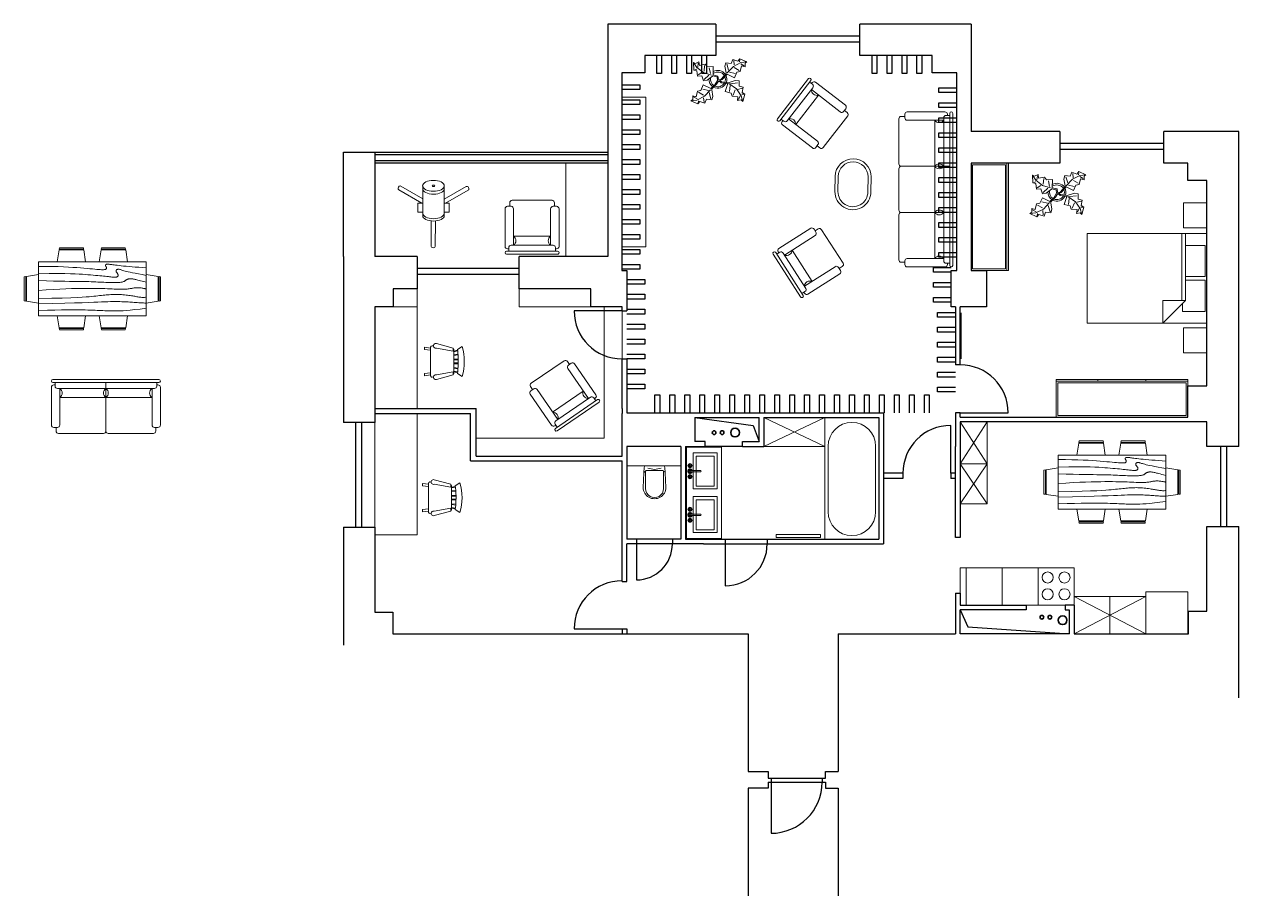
# Model space of a CAD drawing. Header units: inches. Extents: x -1596095 to 1052762, y -907497 to 506843.
# Drawn here: x -271949 to -251667, y -392476 to -377920 of the extents above; entities that cross this region are included whole.
import ezdxf

# ---------------------------------------------------------------- set-up
doc = ezdxf.new("R2010")
doc.units = ezdxf.units.IN
doc.header["$LTSCALE"] = 25
doc.header["$MEASUREMENT"] = 0
for name, color, linetype in [('LAYER_1', 7, 'Continuous'), ('Двери', 7, 'Continuous'), ('Потолки', 154, 'Continuous'), ('Сантехника', 94, 'Continuous')]:
    doc.layers.add(name, color=color, linetype=linetype)
for name, color, linetype, lineweight in [('SANITARI', 7, 'Continuous', 9), ('МЕБЕЛЬ', 5, 'Continuous', 9), ('Размеры', 1, 'Continuous', 9), ('Стены', 7, 'Continuous', 30)]:
    doc.layers.add(name, color=color, linetype=linetype, lineweight=lineweight)
doc.layers.get('Размеры').off()

# ---------------------------------------------------------------- blocks, each defined once
blk = doc.blocks.new('Комплект мебели обеденный - 91 x 183 см')
at = {"linetype": 'Continuous'}
for p, q in [((-22.2343, 26.00059), (-23.4847, 17.99762)), ((-22.2304, 26), (-5.7608, 26)), ((-22, 27.5), (-22.1562, 26.50042)), ((-5.8416, 26.5), (-22.1534, 26.5)), ((-22, 27.5), (-6, 27.5)), ((-5.8437, 26.49966), (-6, 27.5)), ((-4.5152, 17.99762), (-5.7655, 25.99926)), ((5.7657, 26.00059), (4.5153, 17.99762)), ((5.7696, 26), (22.2392, 26)), ((6, 27.5), (5.8438, 26.50042)), ((22.1584, 26.5), (5.8466, 26.5)), ((6, 27.5), (22, 27.5)), ((22.1563, 26.49966), (22, 27.5)), ((23.4848, 17.99762), (22.2345, 25.99926)), ((36, 18), (-36, 18)), ((-36, 18), (-36, -18)), ((36, -18), (36, 18)), ((-45.5, 8), (-44.5004, 8.15617)), ((-44.5, -8.15843), (-44.5, 8.15338)), ((-44.0006, 8.23428), (-35.9976, 9.48474)), ((-44, 8.23041), (-44, -8.23915)), ((44.0006, 8.23428), (35.9976, 9.48474)), ((44, 8.23041), (44, -8.23915)), ((44.5, -8.15843), (44.5, 8.15338)), ((45.5, 8), (44.5005, 8.15617)), ((-45.5, 8), (-45.5, -8)), ((45.5, 8), (45.5, -8)), ((-44.4997, -8.15631), (-45.5, -8)), ((44.4997, -8.15631), (45.5, -8)), ((-35.9976, -9.48476), (-43.9993, -8.2345)), ((35.9976, -9.48476), (43.9993, -8.2345)), ((-36, -18), (36, -18)), ((-22.2343, -26.0006), (-23.4847, -17.99762)), ((-4.5152, -17.99762), (-5.7655, -25.99928)), ((5.7657, -26.0006), (4.5153, -17.99762)), ((23.4848, -17.99762), (22.2345, -25.99928)), ((-22.2304, -26), (-5.7608, -26)), ((-22, -27.5), (-22.1562, -26.50044)), ((-5.8416, -26.5), (-22.1534, -26.5)), ((-22, -27.5), (-6, -27.5)), ((-5.8437, -26.49967), (-6, -27.5)), ((5.7696, -26), (22.2392, -26)), ((6, -27.5), (5.8438, -26.50044)), ((22.1584, -26.5), (5.8466, -26.5)), ((6, -27.5), (22, -27.5)), ((22.1563, -26.49967), (22, -27.5))]:
    blk.add_line(p, q, dxfattribs=at)
for points in [[(-36, 15), (-31.1772, 14.97754), (-26.8079, 14.91406), (-22.8538, 14.81543), (-19.276, 14.6875), (-16.0362, 14.53613), (-13.0957, 14.36718), (-10.4159, 14.18652), (-7.9583, 14), (-5.6904, 13.81315), (-3.6035, 13.63021), (-1.6954, 13.45508), (0.0365, 13.29166), (1.5945, 13.14388), (2.9811, 13.01562), (4.1988, 12.9108), (5.25, 12.83333), (6.1393, 12.78613), (6.8802, 12.76823), (7.4883, 12.77767), (7.9792, 12.8125), (8.3685, 12.87077), (8.6719, 12.95052), (8.9049, 13.0498), (9.0833, 13.16666), (9.2205, 13.29899), (9.3216, 13.44401), (9.3895, 13.59879), (9.4271, 13.76041), (9.4373, 13.92594), (9.4232, 14.09245), (9.3875, 14.257), (9.3333, 14.41666), (9.2638, 14.56917), (9.1836, 14.71484), (9.0975, 14.85465), (9.0104, 14.98958), (8.9272, 15.1206), (8.8529, 15.2487), (8.7922, 15.37483), (8.75, 15.5), (8.7305, 15.62467), (8.7344, 15.74739), (8.7617, 15.86621), (8.8125, 15.97916), (8.8867, 16.08431), (8.9844, 16.17968), (9.1055, 16.26334), (9.25, 16.33333), (9.4189, 16.38802), (9.6172, 16.42708), (9.8506, 16.45052), (10.125, 16.45833), (10.4463, 16.45052), (10.8203, 16.42708), (11.2529, 16.38802), (11.75, 16.33333), (12.3184, 16.26318), (12.9694, 16.17838), (13.7151, 16.07991), (14.5677, 15.96875), (15.5395, 15.84586), (16.6426, 15.71224), (17.8893, 15.56884), (19.2917, 15.41666), (20.859, 15.25667), (22.5879, 15.08984), (24.4721, 14.91715), (26.5052, 14.73958), (28.6809, 14.5581), (30.9929, 14.3737), (33.4347, 14.18733), (36, 14)], [(-36, 10), (-28.9766, 10.14274), (-23.1725, 10.20442), (-18.4241, 10.19775), (-14.5677, 10.13541), (-11.4399, 10.03011), (-8.877, 9.89453), (-6.7154, 9.74137), (-4.7917, 9.58333), (-2.9698, 9.43082), (-1.2246, 9.28515), (0.4415, 9.14534), (2.026, 9.01041), (3.5266, 8.87939), (4.9408, 8.7513), (6.266, 8.62516), (7.5, 8.5), (8.6411, 8.37549), (9.6914, 8.2539), (10.6538, 8.13818), (11.5312, 8.03125), (12.3267, 7.93603), (13.043, 7.85547), (13.6831, 7.79248), (14.25, 7.75), (14.7471, 7.7303), (15.1797, 7.73307), (15.5537, 7.75732), (15.875, 7.80208), (16.1494, 7.86637), (16.3828, 7.94922), (16.5811, 8.04964), (16.75, 8.16666), (16.8944, 8.29915), (17.0143, 8.44531), (17.1089, 8.60319), (17.1771, 8.77083), (17.218, 8.94629), (17.2305, 9.1276), (17.2137, 9.31282), (17.1667, 9.5), (17.0895, 9.6875), (16.987, 9.875), (16.8649, 10.0625), (16.7292, 10.25), (16.5856, 10.4375), (16.4401, 10.625), (16.2985, 10.8125), (16.1667, 11), (16.05, 11.18733), (15.9518, 11.3737), (15.8752, 11.5581), (15.8229, 11.73958), (15.798, 11.91715), (15.8034, 12.08984), (15.842, 12.25667), (15.9167, 12.41666), (16.0295, 12.56836), (16.1784, 12.70833), (16.3605, 12.83268), (16.5729, 12.9375), (16.8127, 13.01888), (17.0768, 13.07291), (17.3625, 13.0957), (17.6667, 13.08333), (17.9894, 13.03312), (18.3418, 12.94726), (18.7382, 12.82918), (19.1927, 12.68229), (19.7195, 12.51001), (20.3327, 12.31575), (21.0465, 12.10294), (21.875, 11.875), (22.8357, 11.63354), (23.959, 11.37304), (25.2786, 11.08618), (26.8282, 10.76562), (28.6414, 10.40405), (30.752, 9.99414), (33.1936, 9.52856), (36, 9)], [(-36, 5.5), (-30.7157, 5.3348), (-26.069, 5.20963), (-21.9946, 5.11767), (-18.4271, 5.05208), (-15.3009, 5.00602), (-12.5508, 4.97265), (-10.1112, 4.94515), (-7.9167, 4.91666), (-5.909, 4.88167), (-4.0586, 4.83984), (-2.3429, 4.79215), (-0.7396, 4.73958), (0.7739, 4.6831), (2.22, 4.6237), (3.6213, 4.56233), (5, 4.5), (6.373, 4.43782), (7.7344, 4.3776), (9.0723, 4.32129), (10.375, 4.27083), (11.6309, 4.22819), (12.8281, 4.19531), (13.9551, 4.17415), (15, 4.16666), (15.954, 4.17448), (16.819, 4.19791), (17.6001, 4.23698), (18.3021, 4.29166), (18.9299, 4.36198), (19.4883, 4.44791), (19.9823, 4.54948), (20.4167, 4.66666), (20.7969, 4.79899), (21.1302, 4.94401), (21.4245, 5.09879), (21.6875, 5.26041), (21.9271, 5.42594), (22.1511, 5.59245), (22.3672, 5.757), (22.5834, 5.91666), (22.8065, 6.06868), (23.0404, 6.21093), (23.2879, 6.34147), (23.5521, 6.45833), (23.8358, 6.55957), (24.142, 6.64323), (24.4735, 6.70735), (24.8334, 6.75), (25.2235, 6.76969), (25.642, 6.76692), (26.0858, 6.74267), (26.5521, 6.69791), (27.0379, 6.63362), (27.5404, 6.55078), (28.0565, 6.45036), (28.5834, 6.33333), (29.1242, 6.19987), (29.7071, 6.04687), (30.3661, 5.87044), (31.1354, 5.66666), (32.0493, 5.43164), (33.142, 5.16146), (34.4475, 4.85221), (36, 4.5)], [(-36, -1), (-30.7915, -0.6591), (-26.0195, -0.38216), (-21.6519, -0.16284), (-17.6563, 0.00521), (-14.0005, 0.12833), (-10.6523, 0.21289), (-7.5796, 0.26522), (-4.75, 0.29166), (-2.134, 0.29793), (0.2878, 0.28711), (2.5317, 0.26163), (4.6146, 0.22396), (6.5529, 0.17651), (8.3633, 0.12174), (10.0623, 0.06209), (11.6667, 0), (13.1899, -0.06201), (14.6341, -0.1211), (15.9982, -0.17432), (17.2813, -0.21875), (18.4823, -0.25147), (19.6003, -0.26953), (20.6343, -0.27002), (21.5834, -0.25), (22.4481, -0.20768), (23.2357, -0.14584), (23.9549, -0.06836), (24.6146, 0.02083), (25.2235, 0.11784), (25.7904, 0.21875), (26.3241, 0.31966), (26.8334, 0.41666), (27.3265, 0.50618), (27.8099, 0.58593), (28.2894, 0.65397), (28.7709, 0.70833), (29.2601, 0.74707), (29.763, 0.76823), (30.2855, 0.76985), (30.8334, 0.75), (31.4088, 0.70784), (31.9994, 0.64713), (32.589, 0.57275), (33.1615, 0.48958), (33.7008, 0.4025), (34.1908, 0.3164), (34.6153, 0.23616), (34.9584, 0.16666), (35.2099, 0.11165), (35.3848, 0.07031), (35.504, 0.04069), (35.5886, 0.02083), (35.6594, 0.00879), (35.7377, 0.0026), (35.8442, 0.00032), (36, 0)], [(-36, -6.5), (-27.1843, -6.31267), (-20.084, -6.1263), (-14.469, -5.9419), (-10.1094, -5.76042), (-6.7752, -5.58285), (-4.2363, -5.41016), (-2.2629, -5.24333), (-0.625, -5.08334), (0.8708, -4.93099), (2.2715, -4.78646), (3.5872, -4.64974), (4.8281, -4.52084), (6.0046, -4.39974), (7.127, -4.28646), (8.2053, -4.18099), (9.25, -4.08334), (10.2705, -3.99382), (11.2734, -3.91407), (12.2647, -3.84603), (13.25, -3.79167), (14.2354, -3.75293), (15.2266, -3.73177), (16.2295, -3.73015), (17.25, -3.75), (18.2912, -3.79248), (19.3451, -3.85547), (20.4009, -3.93604), (21.4479, -4.03125), (22.4754, -4.13819), (23.4727, -4.25391), (24.4289, -4.37549), (25.3334, -4.5), (26.1785, -4.62492), (26.9694, -4.74935), (27.7145, -4.87281), (28.4219, -4.99479), (29.1, -5.11483), (29.7572, -5.23242), (30.4016, -5.34709), (31.0417, -5.45834), (31.6837, -5.56437), (32.3262, -5.65821), (32.9658, -5.73153), (33.599, -5.77604), (34.2224, -5.78345), (34.8327, -5.74545), (35.4264, -5.65373), (36, -5.5)], [(-36, -10), (-26.4022, -9.81299), (-18.4675, -9.62891), (-11.9839, -9.45069), (-6.7396, -9.28125), (-2.5226, -9.12354), (0.8789, -8.98047), (3.6769, -8.85498), (6.0833, -8.75), (8.2767, -8.66765), (10.3021, -8.60677), (12.1712, -8.56543), (13.8958, -8.54167), (15.4876, -8.53353), (16.9583, -8.53907), (18.3197, -8.55632), (19.5834, -8.58334), (20.7616, -8.61841), (21.8685, -8.66081), (22.9188, -8.71004), (23.9271, -8.76563), (24.9081, -8.82707), (25.8763, -8.89388), (26.8465, -8.96558), (27.8334, -9.04167), (28.8474, -9.12118), (29.8828, -9.20117), (30.93, -9.27824), (31.9792, -9.34896), (33.0205, -9.40991), (34.0443, -9.45768), (35.0407, -9.48885), (36, -9.5)], [(-36, -14.5), (-30.0881, -14.33513), (-25.0332, -14.21224), (-20.7312, -14.12647), (-17.0781, -14.07292), (-13.97, -14.04671), (-11.3027, -14.04297), (-8.9724, -14.05681), (-6.875, -14.08334), (-4.9224, -14.11833), (-3.0905, -14.16016), (-1.3709, -14.20785), (0.2448, -14.26042), (1.7647, -14.3169), (3.1973, -14.3763), (4.5507, -14.43767), (5.8333, -14.5), (7.0554, -14.5621), (8.235, -14.62175), (9.3922, -14.67652), (10.5469, -14.72396), (11.7192, -14.76164), (12.929, -14.78711), (14.1965, -14.79794), (15.5417, -14.79167), (16.9933, -14.76424), (18.6152, -14.70508), (20.4804, -14.60197), (22.6615, -14.44271), (25.2312, -14.21509), (28.2624, -13.9069), (31.8277, -13.50594), (36, -13)]]:
    blk.add_lwpolyline(points, dxfattribs=at)
blk = doc.blocks.new('POLTRONANINO')
at = {"layer": 'МЕБЕЛЬ'}
for p, q in [((-373, 860), (-373, 800)), ((-333, 900), (333, 900)), ((373, 860), (373, 800)), ((-450, 130), (-450, 760)), ((-410, 800), (-350, 800)), ((-310, 760), (-310, 150)), ((310, 760), (310, 150)), ((410, 800), (350, 800)), ((450, 130), (450, 760)), ((310, 300), (-310, 300)), ((425, 50), (-425, 50)), ((425, 0), (-425, 0)), ((-410, 90), (-390, 90)), ((-390, 50), (-390, 110)), ((-350, 150), (350, 150)), ((390, 50), (390, 110)), ((410, 90), (390, 90))]:
    blk.add_line(p, q, dxfattribs=at)
for centre, radius, start, end in [((-333, 860), 40, 90, 180), ((333, 860), 40, 0, 90), ((-410, 760), 40, 90, 180), ((-350, 760), 40, 0, 90), ((350, 760), 40, 90, 180), ((410, 760), 40, 0, 90), ((-360, 225), 90.3, 303.855, 56.145), ((360, 225), 90.3, 123.855, 236.145), ((-410, 130), 40, 180, 270), ((-425, 25), 25, 90, 270), ((-350, 110), 40, 90, 180), ((350, 110), 40, 0, 90), ((410, 130), 40, 270, 0), ((425, 25), 25, 270, 90)]:
    blk.add_arc(centre, radius, start, end, dxfattribs=at)
blk = doc.blocks.new('A$C095D140C')
at = {"layer": 'МЕБЕЛЬ', "linetype": 'Continuous'}
for p, q in [((0, 550), (0, 300)), ((50, 550), (50, 300)), ((550, 550), (550, 300)), ((600, 550), (600, 300))]:
    blk.add_line(p, q, dxfattribs=at)
at = {"layer": 'МЕБЕЛЬ'}
for centre, radius, start, end in [((300, 550), 300, 0, 180), ((300, 550), 250, 0, 180), ((300, 300), 300, 180, 0), ((300, 300), 250, 180, 0)]:
    blk.add_arc(centre, radius, start, end, dxfattribs=at)
blk = doc.blocks.new('444')
at = {"layer": 'SANITARI'}
for p, q in [((-60, -142), (-60, 142)), ((-32, 172), (58, 177)), ((0, 0), (-20, 110)), ((-20, -110), (0, 0)), ((20, -140), (20, 140)), ((30, 150), (320, 150)), ((58, 177), (300, 190)), ((-32, -172), (58, -177)), ((30, -150), (320, -150)), ((58, -177), (300, -190))]:
    blk.add_line(p, q, dxfattribs=at)
for centre, radius, start, end in [((-30, 142), 30, 93.1798, 180), ((30, 140), 10, 90, 180), ((60, 147), 30, 93.1798, 173.5317), ((300, 0), 190, 270, 90), ((320, 0), 150, 270, 90), ((-30, -142), 30, 180, 266.8202), ((30, -140), 10, 180, 270), ((60, -147), 30, 186.4683, 266.8202)]:
    blk.add_arc(centre, radius, start, end, dxfattribs=at)
blk = doc.blocks.new('A$C2E6314C3')
at = {"layer": 'МЕБЕЛЬ'}
for p, q in [((0, 1720), (0, 2473)), ((40, 2513), (100, 2513)), ((40, 2513), (100, 2513)), ((100, 2550), (100, 2490)), ((770, 2590), (140, 2590)), ((140, 2450), (750, 2450)), ((140, 2450), (750, 2450)), ((750, 2450), (140, 2450)), ((600, 2450), (600, 140)), ((750, 100), (750, 2490)), ((850, 2530), (790, 2530)), ((810, 2550), (810, 2530)), ((850, 2565), (850, 25)), ((900, 2565), (900, 25)), ((0, 950), (0, 1640)), ((850, 1680), (40, 1680)), ((140, 1680), (750, 1680)), ((0, 870), (0, 117)), ((850, 910), (40, 910)), ((40, 77), (100, 77)), ((100, 40), (100, 100)), ((140, 140), (750, 140)), ((850, 60), (790, 60)), ((810, 40), (810, 60)), ((770, 0), (140, 0))]:
    blk.add_line(p, q, dxfattribs=at)
for centre, radius, start, end in [((40, 2473), 40, 90, 180), ((40, 2473), 40, 90, 180), ((140, 2550), 40, 90, 180), ((140, 2490), 40, 180, 270), ((140, 2490), 40, 180, 270), ((675, 2500), 90.3, 213.855, 326.145), ((790, 2490), 40, 90, 180), ((770, 2550), 40, 0, 90), ((875, 2565), 25, 0, 180), ((40, 1720), 40, 180, 270), ((40, 1640), 40, 90, 180), ((675, 1630), 90.3, 33.855, 146.145), ((675, 1730), 90.3, 213.855, 326.145), ((40, 950), 40, 180, 270), ((40, 870), 40, 90, 180), ((675, 860), 90.3, 33.855, 146.145), ((675, 960), 90.3, 213.855, 326.145), ((40, 117), 40, 180, 270), ((140, 100), 40, 90, 180), ((140, 40), 40, 180, 270), ((675, 90), 90.3, 33.855, 146.145), ((790, 100), 40, 180, 270), ((770, 40), 40, 270, 0), ((875, 25), 25, 180, 0)]:
    blk.add_arc(centre, radius, start, end, dxfattribs=at)
blk = doc.blocks.new('Кровать двуспальная')
at = {"linetype": 'Continuous'}
for p, q in [((0, -80.00003), (0, 0)), ((0, 0), (59.99999, 0)), ((59.99999, 0), (59.99999, -80.00003)), ((7.99999, -1.2), (28.79998, -1.2)), ((7.99999, -14.4), (7.99999, -1.2)), ((28.79998, -1.2), (28.79998, -14.4)), ((31.19999, -1.2), (51.99999, -1.2)), ((31.19999, -14.4), (31.19999, -1.2)), ((51.99999, -1.2), (51.99999, -16.4)), ((0, -14.4), (44.8, -14.4)), ((59.99999, -29.6), (44.8, -14.4)), ((44.8, -14.4), (44.8, -29.6)), ((44.8, -16.8), (0, -16.8)), ((51.99999, -16.4), (46.79936, -16.4)), ((44.8, -29.6), (59.99999, -29.6)), ((59.99999, -80.00003), (0, -80.00003))]:
    blk.add_line(p, q, dxfattribs=at)
blk = doc.blocks.new('Растение')
at = {"linetype": 'Continuous'}
for p, q in [((-16.2005, 11.4774), (-13.9899, 8.1064)), ((-16.2005, 11.4774), (-14.8639, 10.7964)), ((-16.0159, 6.3329), (-16.2005, 11.4774)), ((-14.8639, 10.7964), (-12.6195, 11.8975)), ((-13.3174, 8.325), (-13.0735, 11.0065)), ((-12.6195, 11.8975), (-12.1909, 9.4345)), ((-12.1909, 9.4345), (-8.3829, 10.3)), ((-8.8369, 9.409), (-9.0894, 5.6095)), ((-8.3829, 10.3), (-7.0549, 8.501)), ((-7.0549, 8.501), (-3.0284, 8.6941)), ((-3.0284, 8.6941), (-3.0709, 3.1041)), ((4.6914, 8.8812), (5.3859, 11.2828)), ((4.6914, 8.8812), (5.5014, 4.4831)), ((5.3859, 11.2828), (8.8871, 10.7908)), ((5.9878, 10.4842), (7.1971, 6.3869)), ((10.3916, 8.7942), (6.2847, 4.4028)), ((8.8871, 10.7908), (9.9809, 13.4933)), ((9.9809, 13.4933), (13.3837, 12.301)), ((15.3859, 11.3055), (10.3916, 8.7942)), ((10.5828, 12.6946), (10.8893, 9.7953)), ((13.3837, 12.301), (14.68, 13.9039)), ((14.5816, 13.2037), (14.3848, 11.8033)), ((14.68, 13.9039), (19.3848, 11.8146)), ((15.7909, 9.1065), (14.8995, 5.3044)), ((15.2875, 10.6053), (17.5907, 9.2105)), ((19.3848, 11.8146), (15.3859, 11.3055)), ((18.1925, 8.4119), (15.7909, 9.1065)), ((19.3848, 11.8146), (18.1868, 10.9119)), ((18.1868, 10.9119), (18.1925, 8.4119)), ((-14.0069, 5.8704), (-16.0159, 6.3329)), ((-15.3434, 6.5514), (-13.9984, 6.9884)), ((-13.5868, 2.2894), (-14.0069, 5.8704)), ((-13.9899, 8.1064), (-9.5434, 4.7185)), ((-10.6784, 2.491), (-13.5868, 2.2894)), ((-13.1329, 3.1804), (-10.6614, 4.727)), ((-9.5858, -0.8715), (-10.6784, 2.491)), ((-9.5434, 4.7185), (-4.1917, 2.9888)), ((-9.1318, 0.0195), (-5.9793, 2.9025)), ((-7.1228, -0.443), (-3.5248, 2.2131)), ((-4.8529, 4.012), (-5.7184, 7.82)), ((-3.5248, 2.2131), (-3.3011, 2.4355)), ((-3.3011, 2.4355), (-0.5306, 1.7947)), ((-3.0709, 3.1041), (0.0797, 2.3163)), ((-0.5306, 1.7947), (-0.2255, -0.5527)), ((-0.5306, 1.7947), (-0.5306, 1.7947)), ((0.0797, 2.3163), (0.4866, -0.031)), ((0.4866, -0.031), (2.1141, 0.2298)), ((2.1141, 0.2298), (5.4346, 3.9146)), ((6.1032, 3.6844), (2.8262, -0.031)), ((5.4346, 3.9146), (5.5014, 4.4831)), ((11.1089, 1.1958), (6.1032, 3.6844)), ((7.7005, 4.8881), (11.5025, 3.9967)), ((14.2977, 6.1031), (10.9934, 7.9956)), ((12.7005, 4.8994), (11.1089, 1.1958)), ((14.8995, 5.3044), (12.7005, 4.8994)), ((-14.4141, -11.4699), (-13.5228, -7.6679)), ((-13.5228, -7.6679), (-11.3237, -7.2629)), ((-11.3237, -7.2629), (-9.7321, -3.5593)), ((-6.3237, -7.2516), (-10.1257, -6.3602)), ((-9.7321, -3.5593), (-4.7264, -6.0479)), ((-7.1228, -0.443), (-9.5858, -0.8715)), ((-9.0148, -11.1577), (-4.9047, -6.8122)), ((-2.019, -3.6148), (-4.7264, -6.0479)), ((-4.1246, -6.8466), (-4.0579, -6.2781)), ((-3.3146, -11.2447), (-4.1246, -6.8466)), ((-4.0579, -6.2781), (-0.9375, -3.1608)), ((-2.019, -3.6148), (-0.2255, -0.5527)), ((-0.9375, -3.1608), (0.5883, -0.8135)), ((0.5883, -0.8135), (2.2447, -2.0916)), ((2.8262, -0.031), (1.3003, -0.5527)), ((1.3003, -0.5527), (2.4193, -1.4655)), ((2.2447, -2.0916), (6.7108, -2.6626)), ((2.4193, -1.4655), (6.895, -2.1175)), ((4.943, -7.9659), (6.7108, -2.6626)), ((8.8321, -9.0266), (4.943, -7.9659)), ((11.6605, -0.5413), (6.895, -2.1175)), ((12.3677, -6.1981), (7.219, -2.6772)), ((8.125, -4.0768), (7.7715, -7.9659)), ((8.3544, -2.7453), (13.1973, -2.1704)), ((10.2463, -10.4408), (11.6605, -6.9053)), ((11.6605, -0.5413), (14.1354, -0.8948)), ((15.5496, -10.7943), (12.3677, -6.1981)), ((16.2567, -5.8446), (13.4283, -6.5517)), ((14.1354, -0.8948), (14.1354, -4.4304)), ((14.1354, -4.4304), (16.9638, -5.1375)), ((16.9638, -5.1375), (16.2567, -8.673)), ((-18.008, -14.1781), (-16.8101, -13.2754)), ((-18.008, -14.1781), (-14.0091, -13.669)), ((-13.3032, -16.2674), (-18.008, -14.1781)), ((-16.8157, -10.7754), (-14.4141, -11.4699)), ((-16.8101, -13.2754), (-16.8157, -10.7754)), ((-13.9107, -12.9688), (-16.2139, -11.574)), ((-14.0091, -13.669), (-9.0148, -11.1577)), ((-12.0069, -14.6645), (-13.3032, -16.2674)), ((-13.2048, -15.5672), (-13.008, -14.1668)), ((-12.921, -8.4665), (-9.6166, -10.359)), ((-8.6042, -15.8568), (-12.0069, -14.6645)), ((-9.206, -15.0581), (-9.5126, -12.1588)), ((-7.5103, -13.1543), (-8.6042, -15.8568)), ((-4.0092, -13.6463), (-7.5103, -13.1543)), ((-4.611, -12.8477), (-5.8203, -8.7504)), ((-3.3146, -11.2447), (-4.0092, -13.6463)), ((9.5392, -11.1479), (8.8321, -9.0266)), ((13.4283, -11.5015), (9.5392, -11.1479)), ((13.0748, -13.9763), (13.4283, -11.5015)), ((15.5496, -13.6228), (13.0748, -13.9763)), ((14.8425, -10.7943), (13.7819, -13.2692)), ((16.6103, -14.6834), (15.5496, -10.7943)), ((16.6103, -14.6834), (15.5496, -13.6228)), ((17.3174, -9.7337), (15.9032, -9.7337)), ((16.2567, -8.673), (18.0245, -9.7337)), ((18.0245, -9.7337), (16.6103, -14.6834))]:
    blk.add_line(p, q, dxfattribs=at)
for centre, radius, start, end in [((0.0308, 0.1664), 6, 178.6147, 235.1169), ((0.0308, 0.1664), 5, 168.1647, 238.6725), ((0, 0), 6.1275, 34.37569, 120.1028), ((-0.0601, -0.2075), 5.2461, 33.82192, 124.9414), ((-0.2664, 0.1682), 5.2775, 338.4094, 20.03007), ((-0.098, 0.1364), 6.1288, 341.2017, 26.09184), ((-0.0234, 0.3825), 6.1492, 242.5812, 331.2714), ((-0.1102, 0.4886), 5.2883, 247.3711, 327.472)]:
    blk.add_arc(centre, radius, start, end, dxfattribs=at)
blk = doc.blocks.new('Кресло-качалка')
at = {"linetype": 'Continuous'}
for p, q in [((-9, -7.5), (-12, -18.49999)), ((-8, -4.5), (-10, -1.5)), ((-7, -7.5), (-9, -7.5)), ((-9, -18.49999), (-7, -7.5)), ((-8.23428, -6.99939), (-8.3093, -7.47958)), ((-8.23041, -7), (8.23915, -7)), ((-7.5, -4.5), (-7, -7)), ((-6.5, -7), (-7.02225, -4.43)), ((-4.5, -7), (-4.96674, -4.19951)), ((-4, -7), (-4.40532, -4.16272)), ((-1.5, -4.05012), (-1.5, -7)), ((-1, -7), (-1, -4.05012)), ((1, -7), (1, -4.04655)), ((1.5, -4.05012), (1.5, -7)), ((4, -7), (4.40187, -4.18694)), ((4.5, -7), (4.96761, -4.19437)), ((6.5, -7), (7, -4.4057)), ((7.5, -4.5), (7, -7)), ((7, -7.5), (9, -7.5)), ((9, -18.49999), (7, -7.5)), ((8, -4.5), (10, -1.5)), ((8.31071, -7.48854), (8.23449, -7.00073)), ((9, -7.5), (12, -18.49999)), ((-10.36644, -20.64523), (-10.5, -21.49999)), ((-9, -22.49999), (-9.5, -26.49999)), ((0, -22.49999), (-9.5, -22.49999)), ((-8, -26.49999), (-7.5, -22.49999)), ((0, -22.49999), (9.5, -22.49999)), ((8, -26.49999), (7.5, -22.49999)), ((9, -22.49999), (9.5, -26.49999)), ((10.5, -21.49999), (10.3575, -20.58798)), ((-9.5, -26.49999), (-8, -26.49999)), ((9.5, -26.49999), (8, -26.49999))]:
    blk.add_line(p, q, dxfattribs=at)
for centre, radius, start, end in [((0, -34.08333), 34.08333, 72.93847, 107.0615), ((0, -68.25004), 64.25, 93.92211, 97.15267), ((0, -68.25004), 64.25, 82.84733, 93.92211), ((-10.5, -18.99999), 1.58114, 161.5651, 18.43495), ((-9.5, -21.49999), 1, 180, 270), ((10.5, -18.99999), 1.58114, 161.5651, 18.43495), ((9.5, -21.49999), 1, 270, 0)]:
    blk.add_arc(centre, radius, start, end, dxfattribs=at)
blk = doc.blocks.new('A$C5B165589')
at = {"layer": 'Потолки', "ltscale": 3}
for p, q in [((0, 80), (300, 80)), ((300, 0), (0, 0)), ((300, 80), (300, 0))]:
    blk.add_line(p, q, dxfattribs=at)
blk = doc.blocks.new('A$C293D126A')
at = {"layer": 'Потолки', "ltscale": 3}
for p, q in [((0, 80), (300, 80)), ((300, 0), (0, 0)), ((300, 80), (300, 0))]:
    blk.add_line(p, q, dxfattribs=at)
blk = doc.blocks.new('A$C61B46C52')
at = {"layer": 'Потолки', "ltscale": 3}
for p, q in [((0, 80), (300, 80)), ((300, 0), (0, 0)), ((300, 80), (300, 0))]:
    blk.add_line(p, q, dxfattribs=at)
blk = doc.blocks.new('A$C583651C1')
at = {"layer": 'Потолки', "ltscale": 3}
for p, q in [((0, 80), (300, 80)), ((300, 0), (0, 0)), ((300, 80), (300, 0))]:
    blk.add_line(p, q, dxfattribs=at)
blk = doc.blocks.new('A$C548966C3')
at = {"layer": 'Потолки', "ltscale": 3}
for p, q in [((0, 80), (300, 80)), ((300, 0), (0, 0)), ((300, 80), (300, 0))]:
    blk.add_line(p, q, dxfattribs=at)
for name, p in [('A$C5B165589', (0, -250)), ('A$C293D126A', (0, -500)), ('A$C61B46C52', (0, -750)), ('A$C583651C1', (0, -1000))]:
    blk.add_blockref(name, p, dxfattribs=at)
blk = doc.blocks.new('_ArchTick')
at = {"color": 0, "linetype": 'ByBlock', "const_width": 0.15}
blk.add_lwpolyline([(-0.5, -0.5), (0.5, 0.5)], dxfattribs=at)
blk = doc.blocks.new('A$C30664437')
for p, q in [((-103, 3), (-109, 3)), ((-94, 12), (-94, 19)), ((-88, 12), (-88, 19)), ((-79, 3), (-72, 3)), ((-12, 22), (-12, 174)), ((12, 174), (12, 22)), ((79, 3), (72, 3)), ((88, 12), (88, 19)), ((94, 12), (94, 19)), ((103, 3), (109, 3)), ((-103, -3), (-109, -3)), ((-94, -12), (-94, -19)), ((-88, -12), (-88, -19)), ((-79, -3), (-72, -3)), ((79, -3), (72, -3)), ((88, -12), (88, -19)), ((94, -12), (94, -19)), ((103, -3), (109, -3))]:
    blk.add_line(p, q)
for centre, radius in [((-91, 0), 34.4), ((-116, 0), 6.99), ((-91, 0), 12.5), ((-91, 25), 6.99), ((-66, 0), 6.99), ((0, 0), 12.5), ((91, 0), 34.4), ((66, 0), 6.99), ((91, 0), 12.5), ((91, 25), 6.99), ((116, 0), 6.99), ((-91, -25), 6.99), ((91, -25), 6.99)]:
    blk.add_circle(centre, radius)
for centre, radius, start, end in [((-91, 0), 25, 106.0953, 163.7658), ((-91, 0), 25, 15.9116, 73.88), ((0, 0), 37.5, 109.6397, 70.3486), ((0, 0), 25, 120.2446, 59.6569), ((0, 174), 12.5, 0, 180), ((91, 0), 25, 105.9211, 163.5587), ((91, 0), 25, 15.7907, 74.7593), ((-91, 0), 25, 195.7907, 254.7593), ((-91, 0), 25, 285.9211, 343.5587), ((91, 0), 25, 195.9116, 253.88), ((91, 0), 25, 286.0953, 343.7658)]:
    blk.add_arc(centre, radius, start, end)
at = {"layer": 'МЕБЕЛЬ', "ltscale": 3, "xscale": 0.03937007873901166, "yscale": 0.03937007873901166, "zscale": 0.03937007873901166}
blk.add_blockref('_ArchTick', (13, 22), dxfattribs=at)
blk = doc.blocks.new('A$C08470E14')
at = {"layer": 'МЕБЕЛЬ', "ltscale": 3}
for points in [[(600, -404), (0, -404), (0, 0), (600, 0)], [(547, -351), (47, -351), (47, -49), (547, -49)]]:
    blk.add_lwpolyline(points, close=True, dxfattribs=at)
at = {"layer": 'МЕБЕЛЬ', "ltscale": 3, "rotation": 180}
blk.add_blockref('A$C30664437', (296, 52), dxfattribs=at)
blk = doc.blocks.new('A$C27866716')
at = {"layer": 'МЕБЕЛЬ', "ltscale": 3}
for points in [[(600, -404), (0, -404), (0, 0), (600, 0)], [(547, -351), (47, -351), (47, -49), (547, -49)]]:
    blk.add_lwpolyline(points, close=True, dxfattribs=at)
at = {"layer": 'МЕБЕЛЬ', "ltscale": 3, "rotation": 180}
blk.add_blockref('A$C30664437', (296, 52), dxfattribs=at)
blk = doc.blocks.new('A$C41B24838')
at = {"layer": 'МЕБЕЛЬ', "ltscale": 3}
for p, q in [((0, 0), (700, 0)), ((700, 0), (700, -27)), ((2200, 0), (1500, 0)), ((1500, 0), (1500, -27))]:
    blk.add_line(p, q, dxfattribs=at)
for points in [[(0, -27), (2200, -27), (2200, 0), (0, 0)], [(0, -27), (2200, -27), (2200, -627), (0, -627)], [(28, -54), (2174, -54), (2174, -601), (28, -601)]]:
    blk.add_lwpolyline(points, close=True, dxfattribs=at)
blk = doc.blocks.new('A$C7FC345A6')
at = {"layer": 'МЕБЕЛЬ'}
for p, q in [((-885, 300), (885, 300)), ((-885, 250), (885, 250)), ((-870, 210), (-850, 210)), ((-850, 250), (-850, 190)), ((0, 250), (0, -560)), ((0, 250), (0, -560)), ((850, 250), (850, 190)), ((870, 210), (850, 210)), ((-910, 170), (-910, -460)), ((810, 150), (-810, 150)), ((-770, -460), (-770, 150)), ((-770, -460), (-770, 150)), ((-770, 150), (-770, -460)), ((0, -460), (0, 150)), ((770, -460), (770, 150)), ((910, 170), (910, -460)), ((-770, 0), (770, 0)), ((-870, -500), (-810, -500)), ((-833, -560), (-833, -500)), ((-833, -560), (-833, -500)), ((-40, -600), (-793, -600)), ((-40, -600), (-730, -600)), ((40, -600), (793, -600)), ((870, -500), (810, -500)), ((833, -560), (833, -500))]:
    blk.add_line(p, q, dxfattribs=at)
for centre, radius, start, end in [((-885, 275), 25, 90, 270), ((-870, 170), 40, 90, 180), ((870, 170), 40, 0, 90), ((885, 275), 25, 270, 90), ((-810, 190), 40, 180, 270), ((-820, 75), 90.3, 303.855, 56.145), ((50, 75), 90.3, 123.855, 236.145), ((50, 75), 90.3, 123.855, 236.145), ((-50, 75), 90.3, 303.855, 56.145), ((-50, 75), 90.3, 303.855, 56.145), ((820, 75), 90.3, 123.855, 236.145), ((810, 190), 40, 270, 0), ((-870, -460), 40, 180, 270), ((-793, -560), 40, 180, 270), ((-793, -560), 40, 180, 270), ((-810, -460), 40, 270, 0), ((-810, -460), 40, 270, 0), ((-40, -560), 40, 270, 0), ((-40, -560), 40, 270, 0), ((40, -560), 40, 180, 270), ((40, -560), 40, 180, 270), ((810, -460), 40, 180, 270), ((793, -560), 40, 270, 0), ((870, -460), 40, 270, 0)]:
    blk.add_arc(centre, radius, start, end, dxfattribs=at)

msp = doc.modelspace()

# ---------------------------------------------------------------- linework, layer by layer
at = {"layer": 'Двери', "color": 7, "lineweight": 30, "ltscale": 3}
for p, q in [((-261726, -386599.8), (-261726, -387199.8)), ((-260242, -386599.8), (-260242, -387299.8))]:
    msp.add_line(p, q, dxfattribs=at)
for centre, radius in [((-261726, -386599.8), 600), ((-260242, -386599.8), 700)]:
    msp.add_arc(centre, radius, 270, 0, dxfattribs=at)
at = {"layer": 'МЕБЕЛЬ', "color": 7, "ltscale": 3}
for p, q in [((-261567, -379138.2), (-261567, -381638.2)), ((-262906, -380240.2), (-262906, -381798.3)), ((-255510.6, -380240.2), (-255510.6, -380940.2)), ((-265311.7, -380907), (-265693.6, -380682.2)), ((-265311.7, -380907), (-265693.6, -380682.2)), ((-265295.5, -380835.3), (-265658.1, -380621.8)), ((-265295.5, -380618.1), (-265295.5, -381115.1)), ((-264935.5, -380618.1), (-264935.5, -381115.1)), ((-264935.5, -380838.5), (-264568.6, -380629.2)), ((-264914.3, -380907), (-264533.9, -380690)), ((-265295.5, -380907), (-265375.8, -380907)), ((-265375.8, -380907), (-265375.8, -381057.5)), ((-265375.8, -381057.5), (-265295.5, -381057.5)), ((-265295.5, -380981.7), (-265295.5, -380907)), ((-265295.5, -381057.5), (-265295.5, -380907)), ((-264855.3, -380907), (-264935.5, -380907)), ((-264935.5, -380907), (-264935.5, -381057.5)), ((-264935.5, -381057.5), (-264855.3, -381057.5)), ((-264855.3, -380981.7), (-264855.3, -380907)), ((-264855.3, -381057.5), (-264855.3, -380907)), ((-265151.8, -381204.8), (-265155.4, -381631.4)), ((-265082, -381205.3), (-265085.4, -381631.9)), ((-261567, -381638.2), (-261967, -381638.2)), ((-255510.6, -382029.8), (-255510.6, -381740.2)), ((-265785.7, -382639), (-265386.1, -382639)), ((-258577.1, -384970), (-259596.3, -384489.9)), ((-259596.3, -384970), (-258577.1, -384489.9)), ((-258577.1, -384489.9), (-258577.1, -386519.8)), ((-255870.5, -384560.7), (-256317.1, -385264.5)), ((-256317.1, -384560.7), (-255870.5, -385264.5)), ((-255870.5, -384560.7), (-255870.5, -385927.4)), ((-260306.7, -384970), (-260906.7, -384970)), ((-260306.7, -386519.8), (-260306.7, -384970)), ((-259596.3, -384970), (-258577.1, -384970)), ((-261886.7, -385295), (-260986.7, -385295)), ((-255870.5, -385264.5), (-256317.1, -385264.5)), ((-255870.5, -385264.5), (-256317.1, -385927.4)), ((-256317.1, -385264.5), (-255870.5, -385927.4)), ((-255870.5, -385927.4), (-256317.1, -385927.4)), ((-259394.1, -386491.2), (-259394.1, -386441.2)), ((-259394.1, -386441.2), (-258651.3, -386441.2)), ((-258651.3, -386491.2), (-259394.1, -386491.2)), ((-258651.3, -386441.2), (-258651.3, -386491.2)), ((-256317.1, -386999.8), (-254417.1, -386999.8)), ((-256317.1, -386999.8), (-256317.1, -387619.8)), ((-256217.1, -386999.8), (-256217.1, -387619.8)), ((-255617.1, -386999.8), (-255617.1, -387619.8)), ((-255017.1, -386999.8), (-255017.1, -387619.8)), ((-254417.1, -386999.8), (-254417.1, -387619.8)), ((-254417.1, -387479.8), (-253217.1, -387479.8)), ((-254417.1, -387479.8), (-253217.1, -388099.8)), ((-253217.1, -387479.8), (-254417.1, -388099.8)), ((-253817.1, -387479.8), (-253817.1, -388099.8)), ((-253217.1, -387399.8), (-253217.1, -388099.8)), ((-253217.1, -387399.8), (-252517.1, -387399.8)), ((-252517.1, -387399.8), (-252517.1, -388099.8)), ((-256317.1, -387619.8), (-254417.1, -387619.8))]:
    msp.add_line(p, q, dxfattribs=at)
for points in [[(-261967, -379138.2), (-261567, -379138.2), (-261567, -379138.2), (-261967, -379138.2)], [(-255537.1, -380240.2), (-255537.1, -382029.8), (-256137.1, -382029.8), (-256137.1, -380240.2)], [(-255564.3, -380268.6), (-255564.3, -382002.8), (-256111.3, -382002.8), (-256111.3, -380268.6)], [(-255537.1, -380240.2), (-255537.1, -382029.8), (-255510.6, -382029.8), (-255510.6, -380240.2)], [(-252587, -380903.6), (-252196.8, -380903.6), (-252196.8, -381322.3), (-252587, -381322.3)], [(-262487, -382639), (-263686.6, -382639), (-263686.6, -382338.7), (-262487, -382338.7)], [(-252587, -382989.6), (-252196.8, -382989.6), (-252196.8, -383408.3), (-252587, -383408.3)]]:
    msp.add_lwpolyline(points, close=True, dxfattribs=at)
for points in [[(-266095.3, -382639), (-266095.3, -384339.3), (-265386.1, -384339.3), (-265386.1, -382338.7), (-265785.7, -382338.7)], [(-262266.4, -384830.8), (-262266.4, -382639), (-261966.6, -382639), (-261966.6, -385131), (-262266.4, -385131)], [(-266095.3, -384419.3), (-266095.3, -386448.9), (-265386.1, -386448.9), (-265386.1, -384419.3), (-266095.3, -384419.3)], [(-262266.4, -384830.8), (-264403.4, -384830.8), (-264403.4, -385131), (-261966.6, -385131), (-261966.6, -384830.8)]]:
    msp.add_lwpolyline(points, dxfattribs=at)
for centre in [(-254857.1, -387159.8), (-254577.1, -387159.8), (-254857.1, -387439.8), (-254577.1, -387439.8)]:
    msp.add_circle(centre, 92.7, dxfattribs=at)
for centre, major_axis, ratio, start_param, end_param in [((-265675.8, -380652), (17.8, 30.2), 0.7962704, 0, 3.1415927), ((-264551.3, -380659.6), (-17.3, 30.4), 0.7043189, 3.1415927, 6.2831853), ((-265120.4, -381631.6), (-35, 0.2), 0.6264369, 6.2813742, 9.424778)]:
    msp.add_ellipse(centre, major_axis=major_axis, ratio=ratio, start_param=start_param, end_param=end_param, dxfattribs=at)
at = {"layer": 'МЕБЕЛЬ', "color": 7, "ltscale": 3, "extrusion": (0, 0, -1)}
msp.add_ellipse((-265115.9, -380618.1), major_axis=(180.4, 0), ratio=0.5085146, dxfattribs=at)
for centre in [(-265115.5, -380665.3), (-265115.5, -381075), (-265115.5, -381115.1)]:
    msp.add_ellipse(centre, major_axis=(-180, 0.7), ratio=0.5095103, start_param=3.1339969, end_param=6.2755895, dxfattribs=at)
at = {"layer": 'МЕБЕЛЬ', "color": 7, "ltscale": 3}
msp.add_ellipse((-265115.2, -380618.1), major_axis=(22.8, 0), ratio=0.5213936, dxfattribs=at)
at = {"layer": 'Потолки', "color": 7, "ltscale": 3}
for p, q in [((-261967, -378930.3), (-261667, -378930.3)), ((-261667, -379010.3), (-261967, -379010.3)), ((-261667, -378930.3), (-261667, -379010.3)), ((-261967, -381430.3), (-261667, -381430.3)), ((-261667, -381430.3), (-261667, -381510.3)), ((-261667, -381510.3), (-261967, -381510.3))]:
    msp.add_line(p, q, dxfattribs=at)
at = {"layer": 'Сантехника', "color": 7, "lineweight": 35, "ltscale": 3}
for centre, radius in [((-260428.4, -384740.9), 31), ((-260295, -384740.9), 31.2), ((-260079.2, -384740.9), 72.5), ((-254954.1, -387824.3), 31), ((-254820.7, -387824.3), 31.2), ((-254607.6, -387875.1), 72.5)]:
    msp.add_circle(centre, radius, dxfattribs=at)
at = {"layer": 'Стены', "color": 7, "ltscale": 3}
for p, q in [((-260397.1, -377919.7), (-262206, -377919.7)), ((-262206, -377919.7), (-262206, -380053.3)), ((-260397.1, -377919.7), (-260397.1, -378440)), ((-257996.8, -378440), (-257996.8, -377919.7)), ((-256137.1, -377919.7), (-257996.8, -377919.7)), ((-256137.1, -377919.7), (-256137.1, -379710.3)), ((-260397.1, -378440), (-261586.7, -378440)), ((-261586.7, -378440), (-261586.7, -378730.3)), ((-256786.4, -378440), (-257996.8, -378440)), ((-256786.4, -378730.3), (-256786.4, -378440)), ((-261586.7, -378730.3), (-261967, -378730.3)), ((-261967, -378730.3), (-261967, -382029.8)), ((-256376.4, -378730.3), (-256786.4, -378730.3)), ((-256376.4, -382029.8), (-256376.4, -378730.3)), ((-254657.3, -379710.3), (-256137.1, -379710.3)), ((-254657.3, -379710.3), (-254657.3, -380240.2)), ((-252917.5, -380240.2), (-252917.5, -379710.3)), ((-251667.1, -379710.3), (-252917.5, -379710.3)), ((-251667.1, -384970.3), (-251667.1, -379710.3)), ((-266615.6, -381798.3), (-266615.6, -380053.3)), ((-266615.6, -380053.3), (-262206, -380053.3)), ((-266095.3, -380053.3), (-266095.3, -381798.3)), ((-262206, -380053.3), (-262206, -381798.3)), ((-262206, -380240.2), (-266095.3, -380240.2)), ((-254657.3, -380240.2), (-256137.1, -380240.2)), ((-256137.1, -380240.2), (-256137.1, -382029.8)), ((-252517.4, -380240.2), (-252917.5, -380240.2)), ((-252517.4, -380530.5), (-252517.4, -380240.2)), ((-252196.8, -380530.5), (-252517.4, -380530.5)), ((-252196.8, -383960.7), (-252196.8, -380530.5)), ((-266615.6, -381798.3), (-266615.6, -384569.4)), ((-265386.1, -381798.3), (-266095.3, -381798.3)), ((-265386.1, -381798.3), (-265386.1, -382338.7)), ((-263686.6, -382338.7), (-263686.6, -381798.3)), ((-262206, -381798.3), (-263686.6, -381798.3)), ((-261967, -382029.8), (-261886.7, -382029.8)), ((-261886.7, -382029.8), (-261886.7, -382629.9)), ((-256466.7, -382640), (-256466.7, -382029.8)), ((-256466.7, -382029.8), (-256376.4, -382029.8)), ((-256137.1, -382029.8), (-255877, -382029.8)), ((-255877, -382029.8), (-255877, -382640)), ((-265386.1, -382338.7), (-265785.7, -382338.7)), ((-265785.7, -382338.7), (-265785.7, -382639)), ((-262487, -382338.7), (-263686.6, -382338.7)), ((-262487, -382639), (-262487, -382338.7)), ((-265785.7, -382639), (-266095.3, -382639)), ((-266095.3, -382639), (-266095.3, -384569.4)), ((-261966.6, -382708.8), (-262766.5, -382708.8)), ((-261966.6, -382639), (-262487, -382639)), ((-261966.6, -382708.8), (-261966.6, -382639)), ((-261966.6, -382708.8), (-261886.7, -382708.8)), ((-261886.7, -382629.9), (-261886.7, -382708.8)), ((-256397.1, -382640), (-256466.7, -382640)), ((-256397.1, -382640), (-256397.1, -383608.4)), ((-255877, -382640), (-256317.1, -382640)), ((-256317.1, -383608.4), (-256317.1, -382640)), ((-256307.2, -382740), (-256307.2, -383508.4)), ((-261966.6, -384339.3), (-261966.6, -383508.8)), ((-261966.6, -383508.8), (-261886.7, -383508.8)), ((-261886.7, -383508.8), (-261886.7, -384409.9)), ((-256317.1, -383608.4), (-256397.1, -383608.4)), ((-252517.4, -384480.9), (-252517.4, -383960.7)), ((-252517.4, -383960.7), (-252196.8, -383960.7)), ((-266095.3, -384339.3), (-264403.4, -384339.3)), ((-264403.4, -385131), (-264403.4, -384339.3)), ((-261966.6, -384339.3), (-261966.6, -384419.3)), ((-266095.3, -384419.3), (-264495.9, -384419.3)), ((-264495.9, -385212.3), (-264495.9, -384419.3)), ((-261966.6, -385131), (-261966.6, -384419.3)), ((-261886.7, -384409.9), (-259596.3, -384409.9)), ((-260748.5, -384489.9), (-259676.2, -384489.9)), ((-260748.5, -384489.9), (-259776.1, -384620.5)), ((-260748.5, -384489.9), (-260748.5, -384889.9)), ((-259756.9, -384409.9), (-257586.4, -384409.9)), ((-259676.2, -384889.9), (-259676.2, -384489.9)), ((-259596.3, -384489.9), (-259596.3, -384970)), ((-259596.3, -384489.9), (-257677.1, -384489.9)), ((-257677.1, -384489.9), (-257677.1, -386519.8)), ((-257597.1, -384409.9), (-257597.1, -386599.8)), ((-256397.1, -384408.4), (-256397.1, -384970)), ((-256317.1, -384408.4), (-256397.1, -384408.4)), ((-256317.1, -384480.9), (-256317.1, -384408.4)), ((-256317.1, -384408.4), (-255517.2, -384408.4)), ((-256317.1, -384480.9), (-252517.4, -384480.9)), ((-266095.3, -384569.4), (-266615.6, -384569.4)), ((-259776.1, -384620.5), (-259676.2, -384889.9)), ((-256475.9, -385420.3), (-256475.9, -384620.4)), ((-252196.8, -384560.7), (-256317.1, -384560.7)), ((-256317.1, -384560.7), (-256317.1, -386490.5)), ((-252196.8, -384970.3), (-252196.8, -384560.7)), ((-260576.5, -384889.9), (-260748.5, -384889.9)), ((-260576.5, -384970), (-260576.5, -384889.9)), ((-259956.7, -384970), (-259956.7, -384889.9)), ((-259956.7, -384889.9), (-259676.2, -384889.9)), ((-264403.4, -385131), (-261966.6, -385131)), ((-260986.7, -384970), (-261886.7, -384970)), ((-261886.7, -384970), (-261886.7, -386519.8)), ((-260986.7, -384970), (-260986.7, -386519.8)), ((-260906.7, -384970), (-260906.7, -386519.8)), ((-260906.7, -384970), (-260576.5, -384970)), ((-260897.5, -384979.5), (-260306.7, -384979.5)), ((-260897.5, -384979.5), (-260897.5, -386511.2)), ((-259956.7, -384970), (-260576.5, -384970)), ((-259956.7, -384970), (-259596.3, -384970)), ((-256397.1, -386490.5), (-256397.1, -384970)), ((-251667.1, -384970.3), (-252196.8, -384970.3)), ((-264495.9, -385212.3), (-261966.6, -385212.3)), ((-261966.6, -387224.8), (-261966.6, -385212.3)), ((-257275.9, -385420.3), (-257597.1, -385420.3)), ((-257275.9, -385508.3), (-257597.1, -385508.3)), ((-257275.9, -385420.3), (-257275.9, -385508.3)), ((-256397.1, -385420.3), (-256475.9, -385420.3)), ((-256475.9, -385420.3), (-256475.9, -385508.3)), ((-256397.1, -385508.3), (-256475.9, -385508.3)), ((-266615.6, -386319), (-266615.6, -388290.7)), ((-266615.6, -386319), (-266095.3, -386319)), ((-266095.3, -386319), (-266095.3, -387739.1)), ((-252197.2, -387720.3), (-252197.2, -386310.1)), ((-252197.2, -386310.1), (-251667.1, -386310.1)), ((-251667.1, -389170.6), (-251667.1, -386310.1)), ((-260986.7, -386519.8), (-261886.7, -386519.8)), ((-261726, -386519.8), (-261726, -386599.8)), ((-261126, -386519.8), (-261126, -386599.8)), ((-260897.5, -386511.2), (-260306.7, -386511.2)), ((-260242, -386519.8), (-260242, -386599.8)), ((-259542, -386519.8), (-259542, -386599.8)), ((-256317.1, -386490.5), (-256397.1, -386490.5)), ((-260606.7, -386599.8), (-261886.7, -386599.8)), ((-261886.7, -387224.8), (-261886.7, -386599.8)), ((-260606.7, -386599.8), (-257597.1, -386599.8)), ((-261886.7, -387090), (-261886.7, -387090)), ((-261966.6, -387224.8), (-261886.7, -387224.8)), ((-256397.1, -387419.8), (-256397.1, -388099.8)), ((-256397.1, -387419.8), (-256317.1, -387419.8)), ((-256317.1, -387419.8), (-256317.1, -387619.8)), ((-266095.3, -387739.1), (-265794.9, -387739.1)), ((-265794.9, -387739.1), (-265794.9, -388099.8)), ((-256317.1, -387619.8), (-255216.7, -387619.8)), ((-256317.1, -388099.8), (-256317.1, -387699.8)), ((-255216.7, -387700), (-256317.1, -387699.8)), ((-256317.1, -387699.8), (-256189.8, -387985)), ((-255216.7, -387619.8), (-255216.7, -387700)), ((-254417.1, -387619.8), (-254567.3, -387619.8)), ((-254567.3, -387619.8), (-254567.3, -387699.8)), ((-254567.3, -387699.8), (-254496.8, -387699.8)), ((-254496.8, -387699.8), (-254496.8, -388099.8)), ((-254417.1, -387619.8), (-254417.1, -388099.8)), ((-252507.1, -388099.8), (-252507.1, -387720.3)), ((-252507.1, -387720.3), (-252197.2, -387720.3)), ((-252197.2, -387720.3), (-252197.2, -387720.3)), ((-256189.8, -387985), (-254496.8, -388099.8)), ((-265794.9, -388099.8), (-259857.1, -388099.8)), ((-262766.5, -388015.1), (-261966.6, -388015.1)), ((-261966.6, -388015.1), (-261966.6, -388099.8)), ((-261966.6, -388015.1), (-261886.7, -388015.1)), ((-261886.7, -388015.1), (-261886.7, -388099.8)), ((-259857.1, -388099.8), (-259857.1, -390399.8)), ((-258357.1, -388099.8), (-258357.1, -390399.8)), ((-258357.1, -388099.8), (-256397.1, -388099.8)), ((-254496.8, -388099.8), (-256317.1, -388099.8)), ((-254417.1, -388099.8), (-252507.1, -388099.8)), ((-259857.1, -390399.8), (-259527.1, -390399.8)), ((-259527.1, -390399.8), (-259527.1, -390509.8)), ((-258567.1, -390399.8), (-258357.1, -390399.8)), ((-258567.1, -390509.8), (-258567.1, -390399.8)), ((-259527.1, -390509.8), (-258567.1, -390509.8)), ((-259527.1, -390579.8), (-258567.1, -390579.8)), ((-259527.1, -390579.8), (-259527.1, -390678.9)), ((-259478.1, -390509.8), (-259478.1, -390579.8)), ((-259478.1, -390579.8), (-259478.1, -391433.1)), ((-258625, -390509.8), (-258625, -390579.8)), ((-258567.1, -390579.8), (-258567.1, -390678.9)), ((-259527.1, -390678.9), (-259857.1, -390678.9)), ((-259857.1, -390678.9), (-259857.1, -390678.9)), ((-259857.1, -390678.9), (-259857.1, -392475.8)), ((-259527.1, -390678.9), (-259527.1, -390678.9)), ((-258567.1, -390678.9), (-258357.1, -390678.9)), ((-258357.1, -390678.9), (-258357.1, -392475.8))]:
    msp.add_line(p, q, dxfattribs=at)
at = {"layer": 'Стены', "color": 7, "lineweight": 30, "ltscale": 3}
for p, q in [((-257996.8, -378119.7), (-260397.1, -378119.7)), ((-257996.8, -378219.7), (-260397.1, -378219.7)), ((-252917.5, -379910.3), (-254657.3, -379910.3)), ((-252917.5, -380010.3), (-254657.3, -380010.3)), ((-262206, -380101.2), (-266095.3, -380101.2)), ((-262206, -380201.2), (-266095.3, -380201.2)), ((-263686.6, -381998.3), (-265386.1, -381998.3)), ((-263686.6, -382098.3), (-265386.1, -382098.3)), ((-266415.6, -384569.4), (-266415.6, -386319)), ((-266315.6, -384569.4), (-266315.6, -386319)), ((-251967.1, -386310.1), (-251967.1, -384970.3)), ((-251867.1, -386310.1), (-251867.1, -384970.3)), ((-260906.7, -386519.8), (-257677.1, -386519.8))]:
    msp.add_line(p, q, dxfattribs=at)
at = {"layer": 'Стены', "color": 7, "lineweight": 9, "ltscale": 3}
for p, q in [((-258523.9, -384967.1), (-258523.9, -386063.9)), ((-257730.3, -384967.1), (-257730.3, -386063.9))]:
    msp.add_line(p, q, dxfattribs=at)
at = {"layer": 'Стены', "color": 7, "ltscale": 3}
for centre, radius, start, end in [((-261966.6, -382708.8), 799.9, 180, 270), ((-256317.1, -384408.4), 799.9, 0, 90), ((-256475.9, -385420.3), 799.9, 90, 180), ((-261966.6, -388015.1), 799.9, 90, 180), ((-259478.1, -390579.8), 853.2, 270, 0)]:
    msp.add_arc(centre, radius, start, end, dxfattribs=at)
at = {"layer": 'Стены', "color": 7, "lineweight": 9, "ltscale": 3}
for centre, start, end in [((-258127.1, -384967.1), 0, 180), ((-258127.1, -386063.9), 180, 0)]:
    msp.add_arc(centre, 396.8, start, end, dxfattribs=at)

# ---------------------------------------------------------------- block references
at = {"layer": 'LAYER_1', "color": 7, "ltscale": 3, "rotation": 359.2474277243531}
msp.add_blockref('A$C095D140C', (-258414, -381012.5), dxfattribs=at)
at = {"layer": 'МЕБЕЛЬ', "color": 7, "xscale": 25, "yscale": 25, "zscale": 25}
for name, p in [('Растение', (-260365.7, -378843)), ('Растение', (-254703.4, -380728.6)), ('Комплект мебели обеденный - 91 x 183 см', (-253781.9, -385566.6))]:
    msp.add_blockref(name, p, dxfattribs=at)
at = {"layer": 'МЕБЕЛЬ', "color": 7}
for p, rotation in [((-259112.1, -379163.5), 232.2277368112133), ((-263468.4, -381760.2), 359.9984737862256), ((-259213.1, -382116.2), 302.5653451947993), ((-262699.6, -384471), 34.38553865189009)]:
    msp.add_blockref('POLTRONANINO', p, dxfattribs=dict(at, rotation=rotation))
at = {"layer": 'МЕБЕЛЬ', "color": 7, "xscale": 25, "yscale": 25, "zscale": 25, "rotation": 270}
for name, p in [('Кровать двуспальная', (-252196.8, -381414.8)), ('Кресло-качалка', (-264601, -383552.1)), ('Кресло-качалка', (-264638.5, -385827.2))]:
    msp.add_blockref(name, p, dxfattribs=at)
at = {"layer": 'МЕБЕЛЬ', "xscale": 25, "yscale": 25, "zscale": 25}
msp.add_blockref('Комплект мебели обеденный - 91 x 183 см', (-270811.5, -382338.7), dxfattribs=at)
at = {"layer": 'МЕБЕЛЬ', "color": 7, "ltscale": 3, "rotation": 90}
for name, p in [('A$C27866716', (-260779.3, -385680.2)), ('A$C08470E14', (-260779.3, -386409.3))]:
    msp.add_blockref(name, p, dxfattribs=at)
at = {"layer": 'МЕБЕЛЬ', "color": 7, "lineweight": 5, "xscale": -1, "rotation": 89.98935624401501}
msp.add_blockref('444', (-261422.7, -385355), dxfattribs=at)
at = {"layer": 'Потолки', "color": 7, "ltscale": 3}
for name, p, rotation in [('A$C583651C1', (-261385.5, -378440), 270), ('A$C583651C1', (-261135.5, -378440), 270), ('A$C583651C1', (-260885.5, -378440), 270), ('A$C61B46C52', (-260635.5, -378440), 270), ('A$C583651C1', (-257790.3, -378440), 270), ('A$C583651C1', (-257540.3, -378440), 270), ('A$C583651C1', (-257290.3, -378440), 270), ('A$C61B46C52', (-257040.3, -378440), 270), ('A$C583651C1', (-256376.4, -378981.5), 180), ('A$C583651C1', (-256376.4, -379231.5), 180), ('A$C61B46C52', (-256376.4, -379481.5), 180), ('A$C583651C1', (-256376.4, -379731.5), 180), ('A$C61B46C52', (-256376.4, -379981.5), 180), ('A$C583651C1', (-256376.4, -380231.5), 180), ('A$C583651C1', (-256376.4, -380481.5), 180), ('A$C61B46C52', (-256376.4, -380731.5), 180), ('A$C583651C1', (-256376.4, -380981.5), 180), ('A$C61B46C52', (-256376.4, -381231.5), 180), ('A$C583651C1', (-256376.4, -381481.5), 180), ('A$C583651C1', (-256376.4, -381731.5), 180), ('A$C61B46C52', (-256466.7, -381981.5), 180), ('A$C583651C1', (-256466.7, -382231.5), 180), ('A$C61B46C52', (-256466.7, -382481.5), 180), ('A$C583651C1', (-256397.1, -382731.5), 180), ('A$C583651C1', (-256397.1, -382981.5), 180), ('A$C61B46C52', (-256397.1, -383231.5), 180), ('A$C583651C1', (-256397.1, -383481.5), 180), ('A$C61B46C52', (-256397.1, -383731.5), 180), ('A$C583651C1', (-261336.4, -384409.9), 90), ('A$C61B46C52', (-261086.4, -384409.9), 90), ('A$C583651C1', (-260836.4, -384409.9), 90), ('A$C61B46C52', (-260586.4, -384409.9), 90), ('A$C583651C1', (-260336.4, -384409.9), 90), ('A$C61B46C52', (-260086.4, -384409.9), 90), ('A$C583651C1', (-259836.4, -384409.9), 90), ('A$C61B46C52', (-259586.4, -384409.9), 90), ('A$C583651C1', (-259336.4, -384409.9), 90), ('A$C61B46C52', (-259086.4, -384409.9), 90), ('A$C583651C1', (-258836.4, -384409.9), 90), ('A$C583651C1', (-258586.4, -384409.9), 90), ('A$C61B46C52', (-258336.4, -384409.9), 90), ('A$C583651C1', (-258086.4, -384409.9), 90), ('A$C61B46C52', (-257836.4, -384409.9), 90), ('A$C583651C1', (-257586.4, -384409.9), 90), ('A$C583651C1', (-257336.4, -384409.9), 90), ('A$C61B46C52', (-257086.4, -384409.9), 90), ('A$C583651C1', (-256836.4, -384409.9), 90), ('A$C583651C1', (-256397.1, -383981.5), 180)]:
    msp.add_blockref(name, p, dxfattribs=dict(at, rotation=rotation))
for name, p in [('A$C5B165589', (-261967, -379260.3)), ('A$C293D126A', (-261967, -379510.3)), ('A$C61B46C52', (-261967, -379760.3)), ('A$C583651C1', (-261967, -380010.3)), ('A$C548966C3', (-261967, -380260.3)), ('A$C5B165589', (-261967, -381760.3)), ('A$C293D126A', (-261967, -382010.3)), ('A$C61B46C52', (-261886.7, -382260.3)), ('A$C583651C1', (-261886.7, -382510.3)), ('A$C61B46C52', (-261886.7, -382760.3)), ('A$C583651C1', (-261886.7, -383010.3)), ('A$C61B46C52', (-261886.7, -383260.3)), ('A$C583651C1', (-261886.7, -383510.3)), ('A$C61B46C52', (-261886.7, -383758.8)), ('A$C583651C1', (-261886.7, -384008.8))]:
    msp.add_blockref(name, p, dxfattribs=at)
at = {"layer": 'Размеры', "color": 7, "ltscale": 3}
for name, p in [('A$C2E6314C3', (-257342.8, -381972.3)), ('A$C41B24838', (-254717.4, -383854.4))]:
    msp.add_blockref(name, p, dxfattribs=at)
at = {"layer": 'Стены', "ltscale": 3}
msp.add_blockref('A$C7FC345A6', (-270586, -384153.7), dxfattribs=at)

doc.saveas('drawing.dxf')
